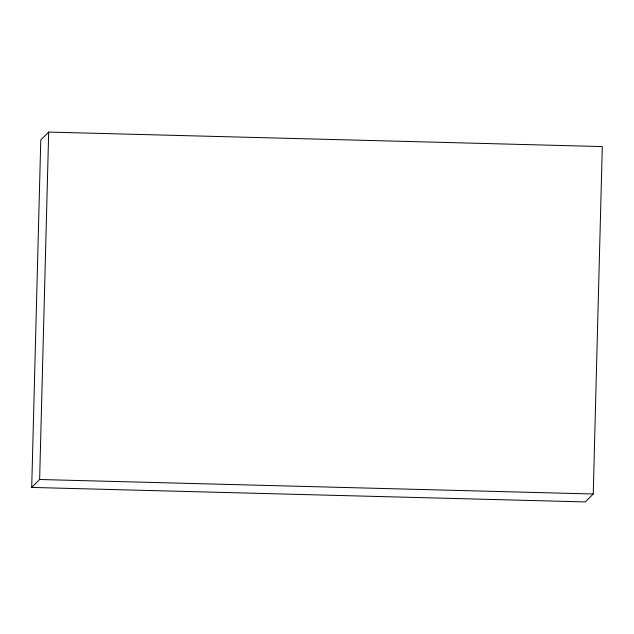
<?xml version="1.0" encoding="UTF-8"?>
<svg xmlns="http://www.w3.org/2000/svg" width="634" height="634" viewBox="0 0 634 634"><rect width="100%" height="100%" fill="white"/><g stroke="black" fill="none" stroke-linecap="round" stroke-linejoin="round"><path stroke-width="0.95" d="M31.7 487.427L40.774 140.003L48.691 132.078L602.3 146.573L593.226 493.997L585.309 501.922L31.7 487.427L39.625 479.502L48.691 132.078M39.625 479.502L593.226 493.997"/></g></svg>
